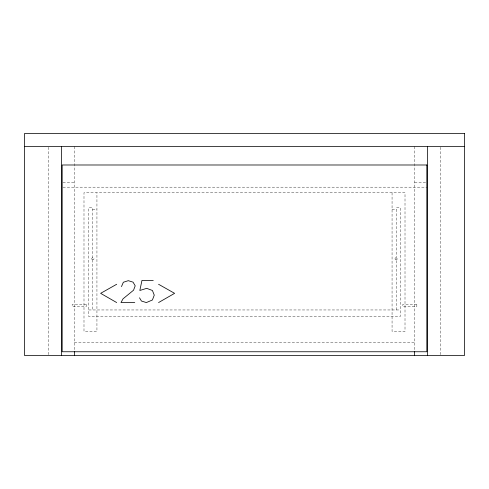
<?xml version="1.0" encoding="UTF-8"?>
<svg xmlns="http://www.w3.org/2000/svg" width="489" height="489" viewBox="0 0 489 489"><rect width="100%" height="100%" fill="white"/><g stroke="black" fill="none" stroke-linecap="round" stroke-linejoin="round"><path stroke-width="0.37" stroke-dasharray="2.44 1.83" d="M62.959 182.739L74.377 182.739M414.623 182.739L426.041 182.739M62.959 187.177L427.569 187.177M92.5 209.738L96.938 209.738M392.062 209.738L396.5 209.738M88.802 309.959L400.198 309.959M74.377 342.508L414.623 342.508M440.51 147.256L440.51 355.448M414.623 146.492L414.623 350.882M396.5 309.959L396.5 207.519L400.198 207.519L400.198 316.615L88.802 316.615L88.802 207.519L92.5 207.519L92.5 309.959M392.062 192.721L392.062 331.408L405.008 331.408L405.008 192.721L83.992 192.721L83.992 331.408L96.938 331.408L96.938 192.721M74.377 146.492L74.377 350.882M48.49 147.256L48.49 355.448M86.211 304.415L72.158 304.415L72.158 306.634L86.211 306.634L86.211 304.415M416.842 304.415L402.789 304.415L402.789 306.634L416.842 306.634L416.842 304.415M395.577 259.702A1.112 1.112 0 0 0 397.239 258.736A1.112 1.112 0 0 0 395.577 257.776A1.112 1.112 0 0 0 395.577 259.702M92.317 259.702A1.112 1.112 0 0 0 93.98 258.736A1.112 1.112 0 0 0 92.317 257.776A1.112 1.112 0 0 0 92.317 259.702"/><path stroke-width="0.73" d="M121.474 286.627L123.35 282.251L128.295 280.668L133.045 282.159L135.202 285.82L133.54 290.209L123.039 298.816L120.985 302.563L134.762 302.563M158.558 302.563L174.604 293.339L158.558 284.268M116.682 284.268L100.636 293.339L116.682 302.563M24.45 146.492L464.55 146.492M153.253 280.374L141.969 280.374L139.836 290.478L146.694 288.345L152.415 290.478L154.255 295.142L152.415 299.989L146.358 302.563L141.425 301.022L139.506 297.789M427.569 146.492L427.569 355.448M414.623 351.64L414.623 355.448M74.377 351.64L74.377 355.448M61.431 146.492L61.431 355.448M464.55 133.552L24.45 133.552L24.45 355.448L464.55 355.448L464.55 133.552M426.83 164.989L62.17 164.989L62.17 351.75L426.83 351.75L426.83 164.989"/></g></svg>
